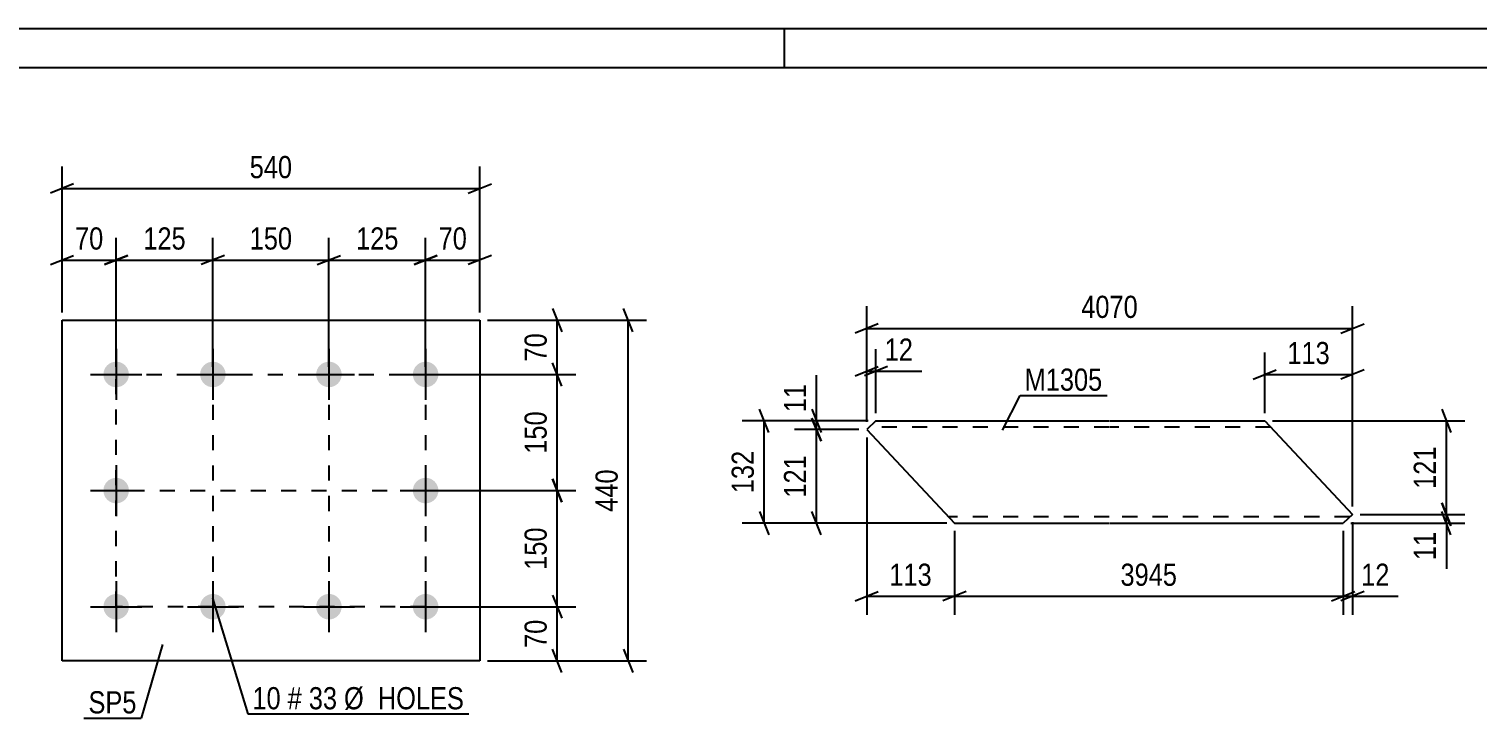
# Model space of a CAD drawing. Header units: millimetres. Extents: x 0 to 594, y 0 to 420.
# Drawn here: x 286.4 to 473.5, y 331 to 420 of the extents above; entities that cross this region are included whole.
import ezdxf

# ---------------------------------------------------------------- set-up
doc = ezdxf.new("R2010")
doc.units = ezdxf.units.MM
doc.linetypes.add('DXK_LINE_DOT2', pattern=[3.9198, 1.9599, -1.9599])
doc.styles.add('Arial Narrow', font='ARIALN.TTF', dxfattribs={"height": 0.2})

# ---------------------------------------------------------------- blocks, each defined once
blk = doc.blocks.new('Unknown-761549947-1163 - 19837')
at = {"color": 5, "linetype": 'Continuous'}
for p, q in [((594, 420), (0, 420)), ((384, 415), (384, 420)), ((589, 415), (5, 415))]:
    blk.add_line(p, q, dxfattribs=at)
blk = doc.blocks.new('Part-761549947-9174 - 9173')
at = {"color": 2, "linetype": 'Continuous'}
for p, q in [((395.84, 369.38), (394.64, 368.25)), ((395.84, 369.38), (425.99, 369.38)), ((426.09, 369.38), (446.09, 369.38)), ((446.09, 369.38), (457.44, 357.31)), ((394.64, 368.25), (405.99, 356.18)), ((405.99, 356.18), (425.99, 356.18)), ((426.09, 356.18), (456.23, 356.18)), ((457.44, 357.31), (456.23, 356.18))]:
    blk.add_line(p, q, dxfattribs=at)
at = {"color": 7, "linetype": 'DXK_LINE_DOT2'}
for p, q in [((425.99, 368.58), (394.99, 368.58)), ((446.84, 368.58), (426.09, 368.58)), ((425.99, 356.98), (405.23, 356.98)), ((457.08, 356.98), (426.09, 356.98))]:
    blk.add_line(p, q, dxfattribs=at)
blk = doc.blocks.new('Part-761549947-9296 - 9295')
at = {"color": 2, "linetype": 'Continuous'}
for p, q in [((290.63, 338.38), (290.63, 382.38)), ((290.63, 382.38), (344.63, 382.38)), ((344.63, 382.38), (344.63, 338.38)), ((344.63, 338.38), (290.63, 338.38))]:
    blk.add_line(p, q, dxfattribs=at)
blk = doc.blocks.new('Bolt-761549947-9297 - 9295')
at = {"linetype": 'Continuous'}
for points in [[(297.63, 377.03, -1), (297.63, 373.73, -1)], [(310.13, 377.03, -1), (310.13, 373.73, -1)], [(325.13, 377.03, -1), (325.13, 373.73, -1)], [(337.63, 377.03, -1), (337.63, 373.73, -1)], [(297.63, 362.03, -1), (297.63, 358.73, -1)], [(337.63, 362.03, -1), (337.63, 358.73, -1)], [(297.63, 347.03, -1), (297.63, 343.73, -1)], [(310.13, 347.03, -1), (310.13, 343.73, -1)], [(325.13, 347.03, -1), (325.13, 343.73, -1)], [(337.63, 347.03, -1), (337.63, 343.73, -1)]]:
    blk.add_hatch(color=1, dxfattribs=at).paths.add_polyline_path(points)
at = {"color": 1, "linetype": 'Continuous'}
for p, q in [((297.63, 378.68), (297.63, 372.08)), ((310.13, 378.68), (310.13, 372.08)), ((325.13, 378.68), (325.13, 372.08)), ((337.63, 378.68), (337.63, 372.08)), ((294.33, 375.38), (300.93, 375.38)), ((306.83, 375.38), (313.43, 375.38)), ((321.83, 375.38), (328.43, 375.38)), ((334.33, 375.38), (340.93, 375.38)), ((297.63, 363.68), (297.63, 357.08)), ((337.63, 363.68), (337.63, 357.08)), ((294.33, 360.38), (300.93, 360.38)), ((334.33, 360.38), (340.93, 360.38)), ((297.63, 348.68), (297.63, 342.08)), ((310.13, 348.68), (310.13, 342.08)), ((325.13, 348.68), (325.13, 342.08)), ((337.63, 348.68), (337.63, 342.08)), ((294.33, 345.38), (300.93, 345.38)), ((306.83, 345.38), (313.43, 345.38)), ((321.83, 345.38), (328.43, 345.38)), ((334.33, 345.38), (340.93, 345.38))]:
    blk.add_line(p, q, dxfattribs=at)
blk = doc.blocks.new('Rectangle-761549947-11576 - 9295')
at = {"color": 1, "linetype": 'DXK_LINE_DOT2'}
blk.add_lwpolyline([(297.63, 375.38), (337.63, 375.38), (337.63, 345.38), (297.63, 345.38), (297.63, 375.38)], close=True, dxfattribs=at)
blk = doc.blocks.new('Line-761549947-11606 - 9295')
at = {"color": 1, "linetype": 'DXK_LINE_DOT2'}
blk.add_line((310.13, 375.38), (310.13, 345.38), dxfattribs=at)
blk = doc.blocks.new('Line-761549947-11613 - 9295')
at = {"color": 1, "linetype": 'DXK_LINE_DOT2'}
blk.add_line((325.13, 375.38), (325.13, 345.38), dxfattribs=at)
blk = doc.blocks.new('Line-761549947-11620 - 9295')
at = {"color": 1, "linetype": 'DXK_LINE_DOT2'}
blk.add_line((299.35, 360.38), (337.63, 360.38), dxfattribs=at)
blk = doc.blocks.new('StraightDimension-761549947-11648 - 9173')
at = {"color": 7, "linetype": 'Continuous'}
for p, q in [((387.56, 369.75), (388.76, 366.75)), ((393.64, 368.25), (385.31, 368.25)), ((388.16, 356.18), (388.16, 368.25)), ((388.76, 354.68), (387.56, 357.68)), ((404.99, 356.18), (385.31, 356.18))]:
    blk.add_line(p, q, dxfattribs=at)
at = {"color": 0}
blk.add_wipeout([(387.41, 365.55), (383.21, 365.55), (383.21, 358.87), (387.41, 358.87)], dxfattribs=at)
at = {"color": 3, "style": 'Arial Narrow'}
blk.add_text('121', height=2.863, rotation=90.0002, dxfattribs=at).set_placement((386.81, 359.47))
blk = doc.blocks.new('StraightDimension-761549947-11647 - 9173')
at = {"color": 7, "linetype": 'Continuous'}
for p, q in [((387.56, 370.88), (388.76, 367.88)), ((394.84, 369.38), (385.31, 369.38)), ((388.76, 366.75), (387.56, 369.75)), ((388.16, 368.25), (388.16, 369.38)), ((393.64, 368.25), (385.31, 368.25))]:
    blk.add_line(p, q, dxfattribs=at)
at = {"color": 0}
blk.add_wipeout([(387.41, 374.76), (383.21, 374.76), (383.21, 369.9), (387.41, 369.9)], dxfattribs=at)
at = {"color": 7, "linetype": 'Continuous'}
blk.add_line((388.16, 369.38), (388.16, 375.28), dxfattribs=at)
blk.add_line((388.16, 369.38), (388.16, 375.28), dxfattribs=at)
at = {"color": 3, "style": 'Arial Narrow'}
blk.add_text('11', height=2.863, rotation=90.0002, dxfattribs=at).set_placement((386.81, 370.5))
blk = doc.blocks.new('StraightDimension-761549947-9440 - 9173')
at = {"color": 7, "linetype": 'Continuous'}
for p, q in [((394.64, 369.25), (394.64, 384.18)), ((457.44, 358.31), (457.44, 384.18)), ((396.14, 381.93), (393.14, 380.73)), ((455.94, 380.73), (458.94, 381.93)), ((394.64, 381.33), (457.44, 381.33))]:
    blk.add_line(p, q, dxfattribs=at)
at = {"color": 0}
blk.add_wipeout([(430.29, 382.08), (430.29, 386.28), (421.78, 386.28), (421.78, 382.08)], dxfattribs=at)
at = {"color": 3, "style": 'Arial Narrow'}
blk.add_text('4070', height=2.863, dxfattribs=at).set_placement((422.38, 382.68))
blk = doc.blocks.new('StraightDimension-761549947-9416 - 9173')
at = {"color": 7, "linetype": 'Continuous'}
for p, q in [((446.09, 370.38), (446.09, 378.21)), ((457.44, 358.31), (457.44, 378.21)), ((444.59, 374.76), (447.59, 375.96)), ((446.09, 375.36), (457.44, 375.36)), ((458.94, 375.96), (455.94, 374.76))]:
    blk.add_line(p, q, dxfattribs=at)
at = {"color": 0}
blk.add_wipeout([(455.1, 376.11), (455.1, 380.31), (448.42, 380.31), (448.42, 376.11)], dxfattribs=at)
at = {"color": 3, "style": 'Arial Narrow'}
blk.add_text('113', height=2.863, dxfattribs=at).set_placement((449.02, 376.71))
blk = doc.blocks.new('StraightDimension-761549947-9420 - 9173')
at = {"color": 7, "linetype": 'Continuous'}
for p, q in [((394.64, 369.25), (394.64, 378.66)), ((395.84, 370.38), (395.84, 378.66)), ((393.14, 375.21), (396.14, 376.41)), ((397.34, 376.41), (394.34, 375.21)), ((394.64, 375.81), (395.84, 375.81))]:
    blk.add_line(p, q, dxfattribs=at)
at = {"color": 0}
blk.add_wipeout([(401.22, 376.56), (401.22, 380.76), (396.37, 380.76), (396.37, 376.56)], dxfattribs=at)
at = {"color": 7, "linetype": 'Continuous'}
blk.add_line((395.84, 375.81), (401.75, 375.81), dxfattribs=at)
blk.add_line((395.84, 375.81), (401.75, 375.81), dxfattribs=at)
at = {"color": 3, "style": 'Arial Narrow'}
blk.add_text('12', height=2.863, dxfattribs=at).set_placement((396.97, 377.16))
blk = doc.blocks.new('StraightDimension-761549947-11693 - 9173')
at = {"color": 7, "linetype": 'Continuous'}
for p, q in [((468.97, 370.88), (470.17, 367.88)), ((447.09, 369.38), (471.97, 369.38)), ((469.57, 357.31), (469.57, 369.38)), ((470.17, 355.81), (468.97, 358.81)), ((458.44, 357.31), (471.97, 357.31))]:
    blk.add_line(p, q, dxfattribs=at)
at = {"color": 0}
blk.add_wipeout([(468.82, 366.69), (464.62, 366.69), (464.62, 360), (468.82, 360)], dxfattribs=at)
at = {"color": 3, "style": 'Arial Narrow'}
blk.add_text('121', height=2.863, rotation=90.0002, dxfattribs=at).set_placement((468.22, 360.6))
blk = doc.blocks.new('StraightDimension-761549947-11694 - 9173')
at = {"color": 7, "linetype": 'Continuous'}
for p, q in [((468.97, 358.81), (470.17, 355.81)), ((470.17, 354.68), (468.97, 357.68)), ((457.23, 356.18), (471.97, 356.18)), ((458.44, 357.31), (471.97, 357.31)), ((469.57, 356.18), (469.57, 357.31))]:
    blk.add_line(p, q, dxfattribs=at)
at = {"color": 0}
blk.add_wipeout([(468.82, 355.65), (464.62, 355.65), (464.62, 350.8), (468.82, 350.8)], dxfattribs=at)
at = {"color": 7, "linetype": 'Continuous'}
blk.add_line((469.57, 356.18), (469.57, 350.27), dxfattribs=at)
blk.add_line((469.57, 356.18), (469.57, 350.27), dxfattribs=at)
at = {"color": 3, "style": 'Arial Narrow'}
blk.add_text('11', height=2.863, rotation=90.0002, dxfattribs=at).set_placement((468.22, 351.4))
blk = doc.blocks.new('StraightDimension-761549947-11726 - 9173')
at = {"color": 7, "linetype": 'Continuous'}
for p, q in [((382, 367.88), (380.8, 370.88)), ((394.84, 369.38), (378.55, 369.38)), ((381.4, 356.18), (381.4, 369.38)), ((380.8, 357.68), (382, 354.68)), ((404.99, 356.18), (378.55, 356.18))]:
    blk.add_line(p, q, dxfattribs=at)
at = {"color": 0}
blk.add_wipeout([(380.65, 366.12), (376.45, 366.12), (376.45, 359.44), (380.65, 359.44)], dxfattribs=at)
at = {"color": 3, "style": 'Arial Narrow'}
blk.add_text('132', height=2.863, rotation=90.0002, dxfattribs=at).set_placement((380.05, 360.04))
blk = doc.blocks.new('StraightDimension-761549947-14501 - 9173')
at = {"color": 7, "linetype": 'Continuous'}
for p, q in [((457.44, 356.31), (457.44, 344.33)), ((456.23, 355.18), (456.23, 344.33)), ((454.73, 346.13), (457.73, 347.33)), ((458.94, 347.33), (455.94, 346.13)), ((456.23, 346.73), (457.44, 346.73))]:
    blk.add_line(p, q, dxfattribs=at)
at = {"color": 0}
blk.add_wipeout([(462.82, 347.48), (462.82, 351.68), (457.96, 351.68), (457.96, 347.48)], dxfattribs=at)
at = {"color": 7, "linetype": 'Continuous'}
blk.add_line((457.44, 346.73), (463.34, 346.73), dxfattribs=at)
blk.add_line((457.44, 346.73), (463.34, 346.73), dxfattribs=at)
at = {"color": 3, "style": 'Arial Narrow'}
blk.add_text('12', height=2.863, dxfattribs=at).set_placement((458.56, 348.08))
blk = doc.blocks.new('StraightDimension-761549947-14502 - 9173')
at = {"color": 7, "linetype": 'Continuous'}
for p, q in [((405.99, 355.18), (405.99, 344.33)), ((456.23, 355.18), (456.23, 344.33)), ((407.49, 347.33), (404.49, 346.13)), ((405.99, 346.73), (456.23, 346.73)), ((454.73, 346.13), (457.73, 347.33))]:
    blk.add_line(p, q, dxfattribs=at)
at = {"color": 0}
blk.add_wipeout([(435.37, 347.48), (435.37, 351.68), (426.85, 351.68), (426.85, 347.48)], dxfattribs=at)
at = {"color": 3, "style": 'Arial Narrow'}
blk.add_text('3945', height=2.863, dxfattribs=at).set_placement((427.45, 348.08))
blk = doc.blocks.new('StraightDimension-761549947-14503 - 9173')
at = {"color": 7, "linetype": 'Continuous'}
for p, q in [((394.64, 367.25), (394.64, 344.33)), ((405.99, 355.18), (405.99, 344.33)), ((393.14, 346.13), (396.14, 347.33)), ((394.64, 346.73), (405.99, 346.73)), ((407.49, 347.33), (404.49, 346.13))]:
    blk.add_line(p, q, dxfattribs=at)
at = {"color": 0}
blk.add_wipeout([(403.65, 347.48), (403.65, 351.68), (396.97, 351.68), (396.97, 347.48)], dxfattribs=at)
at = {"color": 3, "style": 'Arial Narrow'}
blk.add_text('113', height=2.863, dxfattribs=at).set_placement((397.57, 348.08))
blk = doc.blocks.new('StraightDimension-761549947-9762 - 9295')
at = {"color": 7, "linetype": 'Continuous'}
for p, q in [((354.03, 383.88), (355.23, 380.88)), ((345.63, 382.38), (357.03, 382.38)), ((354.63, 375.38), (354.63, 382.38)), ((355.23, 373.88), (354.03, 376.88)), ((338.63, 375.38), (357.03, 375.38))]:
    blk.add_line(p, q, dxfattribs=at)
at = {"color": 0}
blk.add_wipeout([(353.88, 381.31), (349.68, 381.31), (349.68, 376.45), (353.88, 376.45)], dxfattribs=at)
at = {"color": 3, "style": 'Arial Narrow'}
blk.add_text('70', height=2.863, rotation=90.0002, dxfattribs=at).set_placement((353.28, 377.05))
blk = doc.blocks.new('StraightDimension-761549947-9763 - 9295')
at = {"color": 7, "linetype": 'Continuous'}
for p, q in [((355.23, 373.88), (354.03, 376.88)), ((338.63, 375.38), (357.03, 375.38)), ((354.63, 360.38), (354.63, 375.38)), ((354.03, 361.88), (355.23, 358.88)), ((338.63, 360.38), (357.03, 360.38))]:
    blk.add_line(p, q, dxfattribs=at)
at = {"color": 0}
blk.add_wipeout([(353.88, 371.22), (349.68, 371.22), (349.68, 364.54), (353.88, 364.54)], dxfattribs=at)
at = {"color": 3, "style": 'Arial Narrow'}
blk.add_text('150', height=2.863, rotation=90.0002, dxfattribs=at).set_placement((353.28, 365.14))
blk = doc.blocks.new('StraightDimension-761549947-9764 - 9295')
at = {"color": 7, "linetype": 'Continuous'}
for p, q in [((355.23, 358.88), (354.03, 361.88)), ((338.63, 360.38), (357.03, 360.38)), ((354.63, 345.38), (354.63, 360.38)), ((354.03, 346.88), (355.23, 343.88)), ((338.63, 345.38), (357.03, 345.38))]:
    blk.add_line(p, q, dxfattribs=at)
at = {"color": 0}
blk.add_wipeout([(353.88, 356.22), (349.68, 356.22), (349.68, 349.54), (353.88, 349.54)], dxfattribs=at)
at = {"color": 3, "style": 'Arial Narrow'}
blk.add_text('150', height=2.863, rotation=90.0002, dxfattribs=at).set_placement((353.28, 350.14))
blk = doc.blocks.new('StraightDimension-761549947-9765 - 9295')
at = {"color": 7, "linetype": 'Continuous'}
for p, q in [((354.03, 346.88), (355.23, 343.88)), ((338.63, 345.38), (357.03, 345.38)), ((354.63, 338.38), (354.63, 345.38)), ((355.23, 336.88), (354.03, 339.88)), ((345.63, 338.38), (357.03, 338.38))]:
    blk.add_line(p, q, dxfattribs=at)
at = {"color": 0}
blk.add_wipeout([(353.88, 344.31), (349.68, 344.31), (349.68, 339.45), (353.88, 339.45)], dxfattribs=at)
at = {"color": 3, "style": 'Arial Narrow'}
blk.add_text('70', height=2.863, rotation=90.0002, dxfattribs=at).set_placement((353.28, 340.05))
blk = doc.blocks.new('StraightDimension-761549947-9778 - 9295')
at = {"color": 7, "linetype": 'Continuous'}
for p, q in [((364.4, 380.88), (363.2, 383.88)), ((345.63, 382.38), (366.2, 382.38)), ((363.8, 338.38), (363.8, 382.38)), ((363.2, 339.88), (364.4, 336.88)), ((345.63, 338.38), (366.2, 338.38))]:
    blk.add_line(p, q, dxfattribs=at)
at = {"color": 0}
blk.add_wipeout([(363.05, 363.72), (358.85, 363.72), (358.85, 357.04), (363.05, 357.04)], dxfattribs=at)
at = {"color": 3, "style": 'Arial Narrow'}
blk.add_text('440', height=2.863, rotation=90.0002, dxfattribs=at).set_placement((362.45, 357.64))
blk = doc.blocks.new('StraightDimension-761549947-9782 - 9295')
at = {"color": 7, "linetype": 'Continuous'}
for p, q in [((337.63, 376.38), (337.63, 393.01)), ((344.63, 383.38), (344.63, 393.01)), ((336.13, 389.56), (339.13, 390.76)), ((337.63, 390.16), (344.63, 390.16)), ((346.13, 390.76), (343.13, 389.56))]:
    blk.add_line(p, q, dxfattribs=at)
at = {"color": 0}
blk.add_wipeout([(343.56, 390.91), (343.56, 395.11), (338.71, 395.11), (338.71, 390.91)], dxfattribs=at)
at = {"color": 3, "style": 'Arial Narrow'}
blk.add_text('70', height=2.863, dxfattribs=at).set_placement((339.31, 391.51))
blk = doc.blocks.new('StraightDimension-761549947-9783 - 9295')
at = {"color": 7, "linetype": 'Continuous'}
for p, q in [((325.13, 376.38), (325.13, 393.01)), ((337.63, 376.38), (337.63, 393.01)), ((323.63, 389.56), (326.63, 390.76)), ((325.13, 390.16), (337.63, 390.16)), ((339.13, 390.76), (336.13, 389.56))]:
    blk.add_line(p, q, dxfattribs=at)
at = {"color": 0}
blk.add_wipeout([(334.73, 390.91), (334.73, 395.11), (328.04, 395.11), (328.04, 390.91)], dxfattribs=at)
at = {"color": 3, "style": 'Arial Narrow'}
blk.add_text('125', height=2.863, dxfattribs=at).set_placement((328.64, 391.51))
blk = doc.blocks.new('StraightDimension-761549947-9784 - 9295')
at = {"color": 7, "linetype": 'Continuous'}
for p, q in [((310.13, 376.38), (310.13, 393.01)), ((325.13, 376.38), (325.13, 393.01)), ((311.63, 390.76), (308.63, 389.56)), ((310.13, 390.16), (325.13, 390.16)), ((323.63, 389.56), (326.63, 390.76))]:
    blk.add_line(p, q, dxfattribs=at)
at = {"color": 0}
blk.add_wipeout([(320.98, 390.91), (320.98, 395.11), (314.29, 395.11), (314.29, 390.91)], dxfattribs=at)
at = {"color": 3, "style": 'Arial Narrow'}
blk.add_text('150', height=2.863, dxfattribs=at).set_placement((314.89, 391.51))
blk = doc.blocks.new('StraightDimension-761549947-9785 - 9295')
at = {"color": 7, "linetype": 'Continuous'}
for p, q in [((297.63, 376.38), (297.63, 393.01)), ((310.13, 376.38), (310.13, 393.01)), ((296.13, 389.56), (299.13, 390.76)), ((297.63, 390.16), (310.13, 390.16)), ((311.63, 390.76), (308.63, 389.56))]:
    blk.add_line(p, q, dxfattribs=at)
at = {"color": 0}
blk.add_wipeout([(307.23, 390.91), (307.23, 395.11), (300.54, 395.11), (300.54, 390.91)], dxfattribs=at)
at = {"color": 3, "style": 'Arial Narrow'}
blk.add_text('125', height=2.863, dxfattribs=at).set_placement((301.14, 391.51))
blk = doc.blocks.new('StraightDimension-761549947-9786 - 9295')
at = {"color": 7, "linetype": 'Continuous'}
for p, q in [((290.63, 383.38), (290.63, 393.01)), ((297.63, 376.38), (297.63, 393.01)), ((289.13, 389.56), (292.13, 390.76)), ((290.63, 390.16), (297.63, 390.16)), ((299.13, 390.76), (296.13, 389.56))]:
    blk.add_line(p, q, dxfattribs=at)
at = {"color": 0}
blk.add_wipeout([(296.56, 390.91), (296.56, 395.11), (291.71, 395.11), (291.71, 390.91)], dxfattribs=at)
at = {"color": 3, "style": 'Arial Narrow'}
blk.add_text('70', height=2.863, dxfattribs=at).set_placement((292.31, 391.51))
blk = doc.blocks.new('StraightDimension-761549947-9802 - 9295')
at = {"color": 7, "linetype": 'Continuous'}
for p, q in [((290.63, 383.38), (290.63, 402.23)), ((344.63, 383.38), (344.63, 402.23)), ((292.13, 399.98), (289.13, 398.78)), ((290.63, 399.38), (344.63, 399.38)), ((343.13, 398.78), (346.13, 399.98))]:
    blk.add_line(p, q, dxfattribs=at)
at = {"color": 0}
blk.add_wipeout([(320.98, 400.13), (320.98, 404.33), (314.29, 404.33), (314.29, 400.13)], dxfattribs=at)
at = {"color": 3, "style": 'Arial Narrow'}
blk.add_text('540', height=2.863, dxfattribs=at).set_placement((314.89, 400.73))
blk = doc.blocks.new('Mark-761549947-9904 - 9173')
at = {"color": 0}
blk.add_wipeout([(425.11, 373.28), (425.11, 376.28), (415.06, 376.28), (415.06, 373.28)], dxfattribs=at)
blk.add_wipeout([(425.11, 373.28), (425.11, 376.28), (415.06, 376.28), (415.06, 373.28)], dxfattribs=at)
at = {"color": 30, "linetype": 'Continuous'}
for p, q in [((412.18, 368.18), (414.46, 372.68)), ((414.46, 372.68), (425.71, 372.68))]:
    blk.add_line(p, q, dxfattribs=at)
at = {"color": 3, "style": 'Arial Narrow'}
blk.add_text('M1305', height=2.863, dxfattribs=at).set_placement((415.06, 373.28))
blk = doc.blocks.new('Mark-761549947-9951 - 9295')
at = {"color": 0}
blk.add_wipeout([(318.9, 332.13), (318.9, 335.13), (315.24, 335.13), (315.24, 332.13)], dxfattribs=at)
blk.add_wipeout([(318.9, 332.13), (318.9, 335.13), (315.24, 335.13), (315.24, 332.13)], dxfattribs=at)
at = {"color": 7, "linetype": 'Continuous'}
blk.add_line((310.1, 346.48), (314.64, 331.53), dxfattribs=at)
at = {"color": 3, "style": 'Arial Narrow'}
blk.add_text('10', height=2.863, dxfattribs=at).set_placement((315.24, 332.13))
at = {"color": 0}
blk.add_wipeout([(321.63, 332.13), (321.63, 335.13), (319.8, 335.13), (319.8, 332.13)], dxfattribs=at)
blk.add_wipeout([(321.63, 332.13), (321.63, 335.13), (319.8, 335.13), (319.8, 332.13)], dxfattribs=at)
blk.add_wipeout([(326.18, 332.13), (326.18, 335.13), (322.53, 335.13), (322.53, 332.13)], dxfattribs=at)
blk.add_wipeout([(326.18, 332.13), (326.18, 335.13), (322.53, 335.13), (322.53, 332.13)], dxfattribs=at)
at = {"color": 3, "style": 'Arial Narrow'}
for s, height, p in [('#', 2.86, (319.8, 332.13)), ('33', 2.863, (322.53, 332.13))]:
    blk.add_text(s, height=height, dxfattribs=at).set_placement(p)
at = {"color": 0}
blk.add_wipeout([(342.61, 332.13), (342.61, 335.13), (327.08, 335.13), (327.08, 332.13)], dxfattribs=at)
blk.add_wipeout([(342.61, 332.13), (342.61, 335.13), (327.08, 335.13), (327.08, 332.13)], dxfattribs=at)
at = {"color": 7, "linetype": 'Continuous'}
blk.add_line((314.64, 331.53), (343.21, 331.53), dxfattribs=at)
at = {"color": 3, "style": 'Arial Narrow'}
blk.add_text('Ø  HOLES', height=2.863, dxfattribs=at).set_placement((327.08, 332.13))
blk = doc.blocks.new('Mark-761549947-9948 - 9295')
at = {"color": 0}
blk.add_wipeout([(300.26, 331.6), (300.26, 334.6), (294.05, 334.6), (294.05, 331.6)], dxfattribs=at)
blk.add_wipeout([(300.26, 331.6), (300.26, 334.6), (294.05, 334.6), (294.05, 331.6)], dxfattribs=at)
at = {"color": 30, "linetype": 'Continuous'}
for p in [(303.62, 340.5), (293.45, 331)]:
    blk.add_line(p, (300.86, 331), dxfattribs=at)
at = {"color": 3, "style": 'Arial Narrow'}
blk.add_text('SP5', height=2.863, dxfattribs=at).set_placement((294.05, 331.6))

msp = doc.modelspace()

# ---------------------------------------------------------------- block references
for name in ['Unknown-761549947-1163 - 19837', 'Part-761549947-9296 - 9295', 'Bolt-761549947-9297 - 9295', 'Rectangle-761549947-11576 - 9295', 'Line-761549947-11606 - 9295', 'Line-761549947-11613 - 9295', 'Part-761549947-9174 - 9173', 'Line-761549947-11620 - 9295']:
    msp.add_blockref(name, (0, 0))

# ---------------------------------------------------------------- next in the draw order: block references
for name in ['StraightDimension-761549947-9762 - 9295', 'StraightDimension-761549947-11648 - 9173', 'Mark-761549947-9948 - 9295']:
    msp.add_blockref(name, (0, 0))

# ---------------------------------------------------------------- next in the draw order: block references
for name in ['StraightDimension-761549947-9763 - 9295', 'StraightDimension-761549947-11647 - 9173']:
    msp.add_blockref(name, (0, 0))

# ---------------------------------------------------------------- next in the draw order: block references
for name in ['StraightDimension-761549947-9440 - 9173', 'StraightDimension-761549947-9764 - 9295']:
    msp.add_blockref(name, (0, 0))

# ---------------------------------------------------------------- next in the draw order: block references
for name in ['StraightDimension-761549947-9420 - 9173', 'StraightDimension-761549947-9416 - 9173', 'Mark-761549947-9904 - 9173', 'StraightDimension-761549947-9765 - 9295']:
    msp.add_blockref(name, (0, 0))

# ---------------------------------------------------------------- next in the draw order: block references
for name in ['StraightDimension-761549947-9778 - 9295', 'StraightDimension-761549947-11726 - 9173', 'StraightDimension-761549947-11693 - 9173', 'Mark-761549947-9951 - 9295']:
    msp.add_blockref(name, (0, 0))

# ---------------------------------------------------------------- next in the draw order: block references
for name in ['StraightDimension-761549947-9782 - 9295', 'StraightDimension-761549947-11694 - 9173']:
    msp.add_blockref(name, (0, 0))

# ---------------------------------------------------------------- next in the draw order: block references
for name in ['StraightDimension-761549947-9783 - 9295', 'StraightDimension-761549947-14501 - 9173']:
    msp.add_blockref(name, (0, 0))

# ---------------------------------------------------------------- next in the draw order: block references
for name in ['StraightDimension-761549947-9784 - 9295', 'StraightDimension-761549947-14502 - 9173']:
    msp.add_blockref(name, (0, 0))

# ---------------------------------------------------------------- next in the draw order: block references
for name in ['StraightDimension-761549947-9785 - 9295', 'StraightDimension-761549947-14503 - 9173']:
    msp.add_blockref(name, (0, 0))

# ---------------------------------------------------------------- next in the draw order: block references
msp.add_blockref('StraightDimension-761549947-9786 - 9295', (0, 0))

# ---------------------------------------------------------------- next in the draw order: block references
msp.add_blockref('StraightDimension-761549947-9802 - 9295', (0, 0))

doc.saveas('drawing.dxf')
